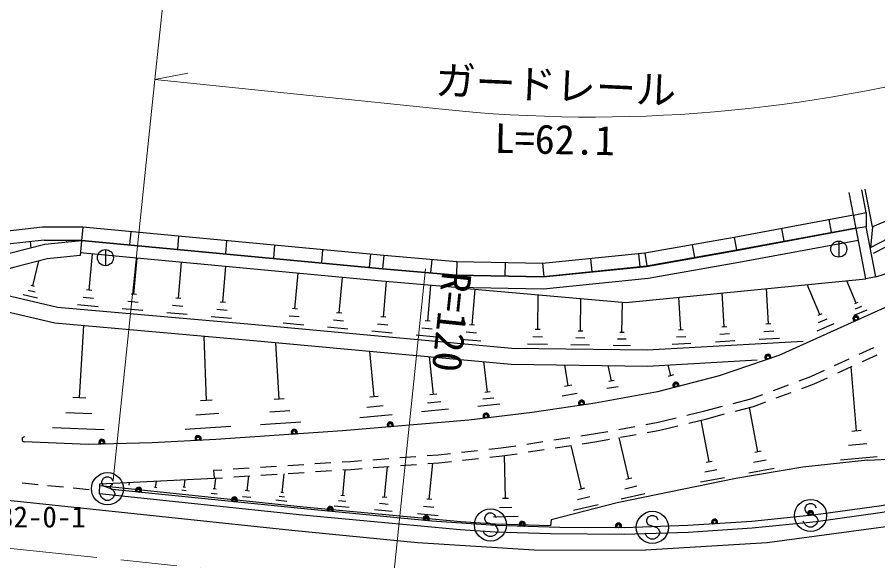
# Model space of a CAD drawing. Units: millimetres at full size, sheet at 1:1000; details may follow other scales. Extents: x 40000 to 680000, y 20000 to 380000.
# Drawn here: x 498566 to 552153, y 284632 to 318502 of the extents above; entities that cross this region are included whole.
import ezdxf
from ezdxf.enums import TextEntityAlignment as Align

# ---------------------------------------------------------------- set-up
doc = ezdxf.new("R2010")
doc.units = ezdxf.units.MM
doc.header["$LTSCALE"] = 1000
doc.linetypes.add('CHAIN', pattern=[18.5, 12, -1.5, 3.5, -1.5])
for name, color, linetype, lineweight in [('M-BGD', 7, 'Continuous', 25), ('M-BMK', 2, 'CHAIN', 13), ('M-BMK-SRVR', 3, 'Continuous', 25), ('M-STR-HTXT', 7, 'Continuous', 13), ('M-STR-STRC', 7, 'Continuous', 25)]:
    doc.layers.add(name, color=color, linetype=linetype, lineweight=lineweight)
doc.styles.add('ＭＳ ゴシック', font='')
doc.styles.get('ＭＳ ゴシック').set_extended_font_data('MS Gothic')

msp = doc.modelspace()

# ---------------------------------------------------------------- linework, layer by layer
at = {"layer": 'M-BGD'}
for p, q in [((551430, 306326), (551157, 307741)), ((551814, 305434), (551361, 307780)), ((550800, 305327), (550363, 307588)), ((555671, 307100), (551814, 305434)), ((550633, 306172), (551430, 306326)), ((551430, 306326), (551438, 305450)), ((555812, 306272), (551685, 304132)), ((549104, 305887), (549251, 305100)), ((555874, 305847), (551868, 303776)), ((502645, 305415), (502565, 304568)), ((505632, 305133), (505557, 304337)), ((543349, 303998), (550788, 305387)), ((546155, 305336), (546302, 304550)), ((550726, 305376), (550737, 305315)), ((551438, 305450), (550789, 305337)), ((551403, 302200), (550800, 305327)), ((552041, 302324), (551438, 305450)), ((551814, 305434), (551692, 304135)), ((552041, 302324), (561549, 305433)), ((497962, 304373), (500239, 304623)), ((499366, 304527), (499411, 304116)), ((500240, 304615), (502570, 304615)), ((501629, 304615), (501629, 304477)), ((502565, 304568), (502479, 303656)), ((502570, 304618), (521313, 302853)), ((504063, 304477), (504059, 304428)), ((508619, 304852), (508544, 304056)), ((511605, 304571), (511530, 303774)), ((543206, 304786), (543353, 303999)), ((547777, 304825), (547787, 304769)), ((549723, 304555), (549723, 303555)), ((504057, 304019), (504057, 303019)), ((507050, 304196), (507046, 304146)), ((510037, 303915), (510032, 303865)), ((514592, 304290), (514517, 303493)), ((517579, 304008), (517504, 303212)), ((537748, 303005), (543349, 303998)), ((540592, 304322), (540731, 303534)), ((544828, 304274), (544837, 304223)), ((499539, 301759), (499906, 303316)), ((503046, 301490), (503246, 303751)), ((505825, 301239), (506025, 303489)), ((513024, 303634), (513019, 303584)), ((516011, 303353), (516006, 303303)), ((520566, 303727), (520491, 302931)), ((521385, 303650), (521315, 302853)), ((524374, 303388), (524304, 302591)), ((534265, 303455), (534346, 302659)), ((537250, 303758), (537331, 302962)), ((537638, 303798), (537778, 303010)), ((542208, 303796), (542217, 303747)), ((508599, 300988), (508798, 303228)), ((511367, 300738), (511565, 302968)), ((518997, 303071), (518993, 303022)), ((521313, 302853), (525899, 302451)), ((525941, 303251), (525927, 302451)), ((528941, 303195), (528926, 302395)), ((531281, 303151), (531362, 302355)), ((531314, 302350), (537748, 303005)), ((535839, 302811), (535844, 302761)), ((539255, 303272), (539263, 303223)), ((515856, 300328), (516058, 302545)), ((518613, 300074), (518815, 302285)), ((522810, 302722), (522805, 302672)), ((525798, 302460), (525794, 302410)), ((525899, 302451), (531314, 302350)), ((527426, 302423), (527425, 302373)), ((530426, 302367), (530425, 302317)), ((532854, 302507), (532859, 302457)), ((552041, 302324), (551403, 302200)), ((499650, 301733), (499428, 301786)), ((521368, 299821), (521569, 302028)), ((524126, 299573), (524328, 301786)), ((548544, 299971), (547753, 301842)), ((550809, 300688), (550219, 302084)), ((499827, 300987), (498937, 301197)), ((499683, 301373), (499238, 301478)), ((503207, 301476), (502884, 301505)), ((505986, 301225), (505665, 301253)), ((526889, 299324), (527092, 301545)), ((530979, 299042), (531009, 301205)), ((542592, 299202), (542473, 301323)), ((545346, 299392), (545222, 301593)), ((503326, 300977), (502680, 301035)), ((506104, 300728), (505461, 300785)), ((508759, 300974), (508439, 301003)), ((511526, 300724), (511207, 300752)), ((533637, 298946), (533666, 300975)), ((536220, 298853), (536247, 300751)), ((539884, 299015), (539769, 301058)), ((550909, 300730), (550709, 300646)), ((503606, 300464), (502314, 300579)), ((506383, 300218), (505097, 300332)), ((508876, 300480), (508236, 300537)), ((511643, 300232), (511006, 300289)), ((516014, 300314), (515698, 300342)), ((551461, 300258), (550663, 299921)), ((551135, 300473), (550736, 300305)), ((509154, 299972), (507874, 300085)), ((511919, 299726), (510645, 299839)), ((516130, 299824), (515496, 299882)), ((518886, 299572), (518254, 299629)), ((518771, 300060), (518455, 300089)), ((521525, 299807), (521210, 299836)), ((524284, 299558), (523968, 299587)), ((548677, 300027), (548410, 299914)), ((548980, 299683), (548446, 299457)), ((502439, 294789), (502704, 299287)), ((516403, 299320), (515136, 299436)), ((519158, 299069), (517895, 299184)), ((521640, 299320), (521009, 299377)), ((524399, 299070), (523767, 299127)), ((527048, 299310), (526731, 299339)), ((531133, 299040), (530824, 299044)), ((540030, 299023), (539739, 299007)), ((542744, 299210), (542441, 299193)), ((545503, 299401), (545189, 299383)), ((549417, 299395), (548348, 298943)), ((510345, 294616), (510215, 298613)), ((521912, 298818), (520651, 298933)), ((524672, 298567), (523407, 298682)), ((527163, 298819), (526529, 298877)), ((531281, 298574), (530663, 298583)), ((533921, 298507), (533341, 298516)), ((533782, 298944), (533492, 298948)), ((536356, 298851), (536085, 298855)), ((540201, 298594), (539617, 298561)), ((542921, 298764), (542315, 298730)), ((546028, 298484), (544770, 298413)), ((545687, 298938), (545058, 298902)), ((514871, 294697), (514666, 298222)), ((527437, 298315), (526168, 298430)), ((531584, 298106), (530347, 298123)), ((534204, 298069), (533045, 298085)), ((536751, 298032), (535667, 298048)), ((536486, 298443), (535943, 298451)), ((540518, 298172), (539350, 298107)), ((543250, 298327), (542038, 298258)), ((520786, 294848), (520532, 297686)), ((551004, 297508), (551912, 297927)), ((551203, 297048), (552110, 297468)), ((524478, 295001), (524231, 297354)), ((527853, 295141), (527625, 297049)), ((549461, 296794), (550369, 297214)), ((532874, 295536), (532659, 296841)), ((535570, 295837), (535373, 296810)), ((539262, 296167), (539094, 296831)), ((547993, 296115), (548826, 296500)), ((549660, 296335), (550567, 296755)), ((550831, 292722), (550494, 296721)), ((535745, 295865), (535396, 295808)), ((539425, 296219), (539099, 296115)), ((547251, 295839), (547993, 296115)), ((548186, 295653), (549024, 296041)), ((533107, 295574), (532641, 295497)), ((535990, 295474), (535290, 295359)), ((545657, 295247), (546595, 295595)), ((547422, 295369), (548186, 295653)), ((502841, 294774), (502037, 294804)), ((521039, 294873), (520533, 294823)), ((524688, 295022), (524268, 294981)), ((528235, 294764), (527552, 294697)), ((528024, 295157), (527682, 295124)), ((533432, 295053), (532500, 294900)), ((544258, 294728), (545001, 295003)), ((545829, 294778), (546766, 295126)), ((510702, 294638), (509989, 294594)), ((515186, 294717), (514556, 294677)), ((521352, 294290), (520339, 294191)), ((524948, 294538), (524107, 294456)), ((528617, 294388), (527250, 294254)), ((541380, 293972), (542481, 294261)), ((543158, 294439), (544258, 294728)), ((543295, 293958), (544409, 294250)), ((544409, 294250), (545172, 294534)), ((503207, 293794), (501599, 293854)), ((511111, 293805), (509686, 293716)), ((515547, 293981), (514289, 293903)), ((521917, 293732), (519892, 293534)), ((525418, 294075), (523736, 293910)), ((540268, 293700), (541380, 293972)), ((541503, 293487), (542618, 293780)), ((544691, 291424), (544175, 294189)), ((516224, 293265), (513707, 293108)), ((537708, 293124), (538476, 293263)), ((538476, 293263), (539588, 293534)), ((540382, 293213), (541503, 293487)), ((541648, 290789), (541160, 293403)), ((503975, 292799), (500759, 292919)), ((511877, 292994), (509026, 292816)), ((534579, 292555), (535347, 292695)), ((536036, 292820), (537020, 292998)), ((537802, 292632), (538580, 292774)), ((538580, 292774), (539702, 293047)), ((551117, 292746), (550545, 292698)), ((530308, 291906), (531297, 292056)), ((531989, 292161), (532978, 292312)), ((533670, 292417), (534579, 292555)), ((533743, 291922), (534662, 292062)), ((534662, 292062), (535440, 292203)), ((536647, 289738), (536042, 292313)), ((536129, 292329), (537113, 292507)), ((527931, 291579), (528706, 291662)), ((528706, 291662), (529616, 291801)), ((530381, 291411), (531370, 291562)), ((532062, 291667), (533051, 291817)), ((533701, 289108), (533065, 291819)), ((551474, 291914), (550332, 291817)), ((520700, 290933), (521697, 291008)), ((522395, 291061), (523392, 291136)), ((524090, 291189), (524769, 291241)), ((524769, 291241), (525545, 291324)), ((526241, 291398), (527235, 291505)), ((526296, 290901), (527290, 291008)), ((527986, 291082), (528771, 291166)), ((528771, 291166), (529689, 291306)), ((528972, 288517), (528914, 291188)), ((544889, 291460), (544494, 291387)), ((552118, 291105), (549833, 290912)), ((513712, 290465), (514710, 290529)), ((515409, 290575), (516407, 290640)), ((517105, 290685), (518103, 290750)), ((518802, 290795), (519322, 290829)), ((519322, 290829), (520002, 290880)), ((520740, 290435), (521737, 290510)), ((521436, 288583), (521614, 290501)), ((522435, 290563), (523432, 290638)), ((524130, 290691), (524815, 290743)), ((524227, 288466), (524436, 290714)), ((524815, 290743), (525600, 290827)), ((541835, 290824), (541462, 290754)), ((545197, 290905), (544407, 290757)), ((510797, 290275), (511317, 290309)), ((510797, 290275), (510829, 289776)), ((512016, 290354), (513014, 290419)), ((512050, 289855), (513048, 289920)), ((512891, 288993), (512989, 289916)), ((513746, 289966), (514744, 290031)), ((515072, 288875), (515197, 290060)), ((515443, 290076), (516440, 290141)), ((517139, 290186), (518137, 290251)), ((518834, 288692), (518984, 290306)), ((518835, 290296), (519357, 290330)), ((519357, 290330), (520042, 290382)), ((542127, 290298), (541380, 290159)), ((545702, 290386), (544122, 290091)), ((498864, 289481), (499860, 289384)), ((505563, 289368), (505505, 289374)), ((505534, 289371), (505549, 289516)), ((507186, 289196), (507229, 289599)), ((508971, 289213), (509021, 289687)), ((510829, 289776), (511351, 289810)), ((510860, 289102), (510933, 289783)), ((536830, 289781), (536463, 289695)), ((542605, 289808), (541111, 289529)), ((500457, 289327), (501452, 289231)), ((502049, 289170), (503044, 289068)), ((503641, 289007), (503692, 289002)), ((507267, 289188), (507106, 289205)), ((509085, 288995), (508813, 289024)), ((509038, 289206), (508903, 289220)), ((510958, 289092), (510763, 289113)), ((513023, 288979), (512759, 289007)), ((515156, 288866), (514987, 288884)), ((533895, 289154), (533508, 289063)), ((537144, 289273), (536408, 289100)), ((511024, 288790), (510635, 288831)), ((513113, 288569), (512585, 288625)), ((515356, 288332), (514679, 288403)), ((515214, 288603), (514875, 288639)), ((519032, 288325), (518571, 288368)), ((518949, 288682), (518719, 288703)), ((521573, 288570), (521299, 288595)), ((524387, 288451), (524066, 288481)), ((529163, 288521), (528781, 288513)), ((534225, 288618), (533450, 288436)), ((537641, 288808), (536170, 288462)), ((519231, 287958), (518309, 288044)), ((521907, 287710), (520811, 287811)), ((521672, 288146), (521124, 288197)), ((524503, 287955), (523861, 288014)), ((529366, 287953), (528603, 287937)), ((534749, 288128), (533200, 287764)), ((524780, 287443), (523495, 287562)), ((529760, 287389), (528234, 287356)), ((531820, 287184), (531781, 286802))]:
    msp.add_line(p, q, dxfattribs=at)
for points in [[(550633, 306172), (543206, 304786), (537638, 303798), (531281, 303151), (525941, 303251), (521385, 303650), (502645, 305415)], [(502645, 305415), (500130, 305415), (497788, 305159), (495750, 304893), (493534, 304649)], [(550789, 305337), (543358, 303949), (537755, 302955), (531316, 302300), (525896, 302401), (521308, 302804), (502565, 304568)], [(502565, 304568), (500277, 304344), (498095, 303770), (494809, 302765), (484050, 301464), (477989, 300548), (472949, 300515), (469351, 300322), (466680, 300619), (462778, 301378)], [(550927, 304599), (543493, 303211), (537859, 302212), (531347, 301549), (525857, 301652), (521240, 302057), (502495, 303822)], [(502479, 303656), (500436, 303456), (498341, 302904), (494996, 301882), (484171, 300572), (478060, 299648), (472977, 299616), (469326, 299420), (466544, 299729), (465500, 299932)], [(494889, 301895), (501064, 300439), (513146, 299366), (529372, 297887), (537784, 297768), (547509, 298317)], [(525857, 301652), (536459, 300733), (551403, 302200)], [(483965, 300541), (494659, 300921), (500904, 299449), (513056, 298370), (529319, 296888), (537805, 296767), (544642, 297154)], [(551508, 290912), (554516, 291056), (561151, 289866)], [(551508, 290912), (547477, 290463), (543319, 289763), (535920, 288244), (531820, 287184)], [(503681, 288813), (503716, 289426), (510829, 289776)], [(561463, 289429), (556258, 288314), (552298, 287622), (548309, 287069), (544329, 286664), (540338, 286389), (536356, 286270), (531764, 286302), (528333, 286424), (526145, 286563), (516335, 287474), (503681, 288813)], [(531781, 286802), (528358, 286923), (526184, 287062), (516385, 287971), (503710, 289313)]]:
    msp.add_lwpolyline(points, dxfattribs=at)
for centre in [(549723, 304055), (504057, 303519)]:
    msp.add_circle(centre, 500, dxfattribs=at)
at = {"layer": 'M-BMK'}
msp.add_line((521923, 282923), (492908, 285943), dxfattribs=at)
msp.add_arc((534346, 402279), 120000, 264.05822, 285.68972, dxfattribs=at)
at = {"layer": 'M-STR-HTXT'}
for p, q in [((508175, 324570), (507139, 314624)), ((507139, 314624), (504541, 289657)), ((507139, 314624), (509191, 315014)), ((525029, 312762), (507139, 314624)), ((521923, 282923), (523994, 302816))]:
    msp.add_line(p, q, dxfattribs=at)
msp.add_arc((534346, 402279), 90000, 264.05822, 285.68972, dxfattribs=at)
at = {"layer": 'M-STR-STRC'}
for p, q in [((503911, 289761), (503821, 289579)), ((503821, 289579), (503821, 289488)), ((503821, 289488), (503911, 289306)), ((504093, 289852), (503911, 289761)), ((504275, 289852), (504093, 289852)), ((504457, 289761), (504275, 289852)), ((504548, 289579), (504457, 289761)), ((503911, 289306), (504457, 289124)), ((504457, 289124), (504548, 289034)), ((504548, 289034), (504639, 288852)), ((504639, 288852), (504639, 288761)), ((503821, 288579), (503730, 288761)), ((503911, 288488), (503821, 288579)), ((504093, 288397), (503911, 288488)), ((504275, 288397), (504093, 288397)), ((504457, 288488), (504275, 288397)), ((504548, 288579), (504457, 288488)), ((504639, 288761), (504548, 288579)), ((547696, 288094), (547606, 287912)), ((547606, 287912), (547606, 287821)), ((547606, 287821), (547696, 287640)), ((547878, 288185), (547696, 288094)), ((548060, 288185), (547878, 288185)), ((548242, 288094), (548060, 288185)), ((548333, 287912), (548242, 288094)), ((527761, 287500), (527670, 287318)), ((527670, 287318), (527670, 287228)), ((527942, 287591), (527761, 287500)), ((528124, 287591), (527942, 287591)), ((528306, 287500), (528124, 287591)), ((528397, 287318), (528306, 287500)), ((537843, 287350), (537753, 287168)), ((538025, 287441), (537843, 287350)), ((538207, 287441), (538025, 287441)), ((538389, 287350), (538207, 287441)), ((538480, 287168), (538389, 287350)), ((547696, 287640), (548242, 287458)), ((548242, 287458), (548333, 287367)), ((548333, 287367), (548424, 287185)), ((527670, 287228), (527761, 287046)), ((527761, 287046), (528306, 286864)), ((528306, 286864), (528397, 286773)), ((528397, 286773), (528488, 286591)), ((537753, 287168), (537753, 287077)), ((537753, 287077), (537843, 286895)), ((537843, 286895), (538389, 286714)), ((538389, 286714), (538480, 286623)), ((547606, 286912), (547515, 287094)), ((547696, 286821), (547606, 286912)), ((547878, 286731), (547696, 286821)), ((548060, 286731), (547878, 286731)), ((548242, 286821), (548060, 286731)), ((548333, 286912), (548242, 286821)), ((548424, 287094), (548333, 286912)), ((548424, 287185), (548424, 287094)), ((527670, 286318), (527579, 286500)), ((527761, 286228), (527670, 286318)), ((527942, 286137), (527761, 286228)), ((528306, 286228), (528124, 286137)), ((528397, 286318), (528306, 286228)), ((528488, 286500), (528397, 286318)), ((528488, 286591), (528488, 286500)), ((537753, 286168), (537662, 286350)), ((537843, 286077), (537753, 286168)), ((538480, 286168), (538389, 286077)), ((538480, 286623), (538571, 286441)), ((538571, 286350), (538480, 286168)), ((538571, 286441), (538571, 286350)), ((528124, 286137), (527942, 286137)), ((538025, 285986), (537843, 286077)), ((538207, 285986), (538025, 285986)), ((538389, 286077), (538207, 285986))]:
    msp.add_line(p, q, dxfattribs=at)
for points in [[(561828, 304441), (556852, 302264), (553214, 300691), (549617, 299058), (545999, 297433), (542285, 296152), (538435, 295168), (534547, 294457), (530625, 293881), (526680, 293400), (518828, 292726), (510928, 292184), (506962, 291986), (502985, 291884), (499008, 292053)], [(565617, 290952), (563933, 290477), (560044, 289519), (556184, 288716), (552244, 288040), (548285, 287491), (544311, 287079), (540331, 286821), (536356, 286690), (532348, 286702), (528364, 286838), (524374, 287102), (516425, 287871), (504480, 289074)], [(565985, 289639), (562149, 288553), (554355, 286983), (545255, 285759), (537683, 285304)], [(441219, 278368), (452842, 282758), (460143, 285398), (467621, 287572), (474087, 288846), (479089, 289267), (485758, 289297), (493064, 288921), (515666, 286533), (523489, 285774), (530750, 285323), (537683, 285304)]]:
    msp.add_lwpolyline(points, dxfattribs=at)
for centre, radius in [((550795, 299716), 100), ((545311, 297314), 100), ((539583, 295577), 100), ((533706, 294447), 100), ((527763, 293646), 100), ((521793, 293094), 100), ((515813, 292632), 100), ((503835, 292018), 100), ((509828, 292242), 100), ((504184, 289124), 1000), ((506120, 289022), 100), ((512090, 288421), 100), ((547969, 287458), 1000), ((518060, 287826), 100), ((528033, 286864), 1000), ((524032, 287248), 100), ((538116, 286714), 1000), ((547967, 287571), 112), ((547967, 287571), 100), ((530014, 286894), 100), ((536009, 286804), 100), ((541996, 287042), 112), ((541996, 287042), 100)]:
    msp.add_circle(centre, radius, dxfattribs=at)
for centre, radius, start, end in [((550795, 299716), 188, 347.547, 241.2868), ((550795, 299716), 150, 335.8265, 253.0072), ((550795, 299716), 112, 294.4169, 294.41685), ((545311, 297314), 188, 342.1595, 235.8993), ((545311, 297314), 150, 330.4391, 247.6198), ((545311, 297314), 112, 289.0295, 289.0294), ((539583, 295577), 188, 337.4655, 231.2053), ((539583, 295577), 150, 325.745, 242.9258), ((539583, 295577), 112, 284.33543, 284.33537), ((533706, 294447), 188, 331.4772, 225.217), ((533706, 294447), 150, 319.7567, 236.9374), ((533706, 294447), 112, 278.3471, 278.347), ((527763, 293646), 188, 330.0809, 223.8208), ((527763, 293646), 150, 318.3605, 235.5412), ((527763, 293646), 112, 276.9509, 276.9508), ((521793, 293094), 188, 328.0356, 221.7754), ((521793, 293094), 150, 316.3152, 233.4959), ((521793, 293094), 112, 274.9056, 274.9055), ((515813, 292632), 188, 327.0574, 220.7972), ((515813, 292632), 150, 315.3369, 232.5177), ((515813, 292632), 112, 273.92733, 273.92731), ((499014, 292202), 150, 87.5736, 267.5736), ((503835, 292018), 188, 324.6033, 218.3431), ((503835, 292018), 150, 312.8829, 230.0636), ((503835, 292018), 112, 271.4733, 271.4732), ((509828, 292242), 188, 325.9842, 219.724), ((509828, 292242), 150, 314.2637, 231.4445), ((509828, 292242), 112, 272.85413, 272.85408), ((504495, 289223), 150, 84.2493, 264.2493), ((506120, 289022), 188, 317.3794, 211.1192), ((506120, 289022), 150, 305.6589, 222.8396), ((506120, 289022), 112, 264.2493, 264.2492), ((512090, 288421), 188, 317.3794, 211.1192), ((512090, 288421), 150, 305.6589, 222.8396), ((512090, 288421), 112, 264.2493, 264.2492), ((518060, 287826), 188, 317.6055, 211.3453), ((518060, 287826), 150, 305.885, 223.0658), ((518060, 287826), 112, 264.4755, 264.4754), ((524032, 287248), 188, 317.6055, 211.3453), ((524032, 287248), 150, 305.885, 223.0658), ((524032, 287248), 112, 264.4755, 264.4754), ((547967, 287571), 188, 329.05, 222.7898), ((547967, 287571), 150, 317.3296, 234.5103), ((530014, 286894), 188, 321.1618, 214.9016), ((530014, 286894), 150, 309.4413, 226.6221), ((530014, 286894), 112, 268.0317, 268.0316), ((536009, 286804), 188, 322.9646, 216.7044), ((536009, 286804), 150, 311.2441, 228.4248), ((536009, 286804), 112, 269.8345, 269.8344), ((541996, 287042), 188, 326.8398, 220.5796), ((541996, 287042), 150, 315.1193, 232.3)]:
    msp.add_arc(centre, radius, start, end, dxfattribs=at)

# ---------------------------------------------------------------- texts
at = {"layer": 'M-BMK-SRVR', "style": 'ＭＳ ゴシック'}
msp.add_text('9-32-0-1', height=1320, dxfattribs=at).set_placement((495645, 286315), align=Align.BOTTOM_LEFT)
at = {"layer": 'M-STR-HTXT', "style": 'ＭＳ ゴシック'}
msp.add_text('ガードレール', height=1833, rotation=357.463, dxfattribs=at).set_placement((532040, 312805), align=Align.BOTTOM_CENTER)
msp.add_text('L=62.1', height=1833, rotation=358.802, dxfattribs=at).set_placement((532061, 311808), align=Align.TOP_CENTER)
msp.add_text('R=120', height=1833, rotation=264.058, dxfattribs=at).set_placement((524491, 302764), align=Align.BOTTOM_LEFT)

doc.saveas('drawing.dxf')
